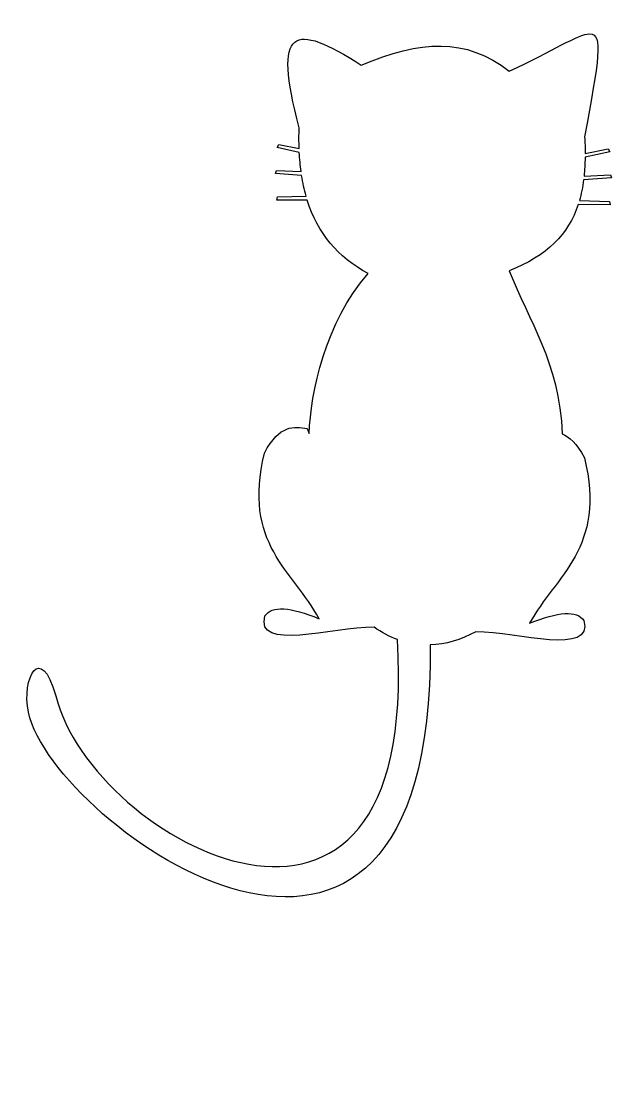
# Model space of a CAD drawing. Header units: centimetres. Extents: x -7.8 to 8.3, y -17.5 to 11.8.
import ezdxf

# ---------------------------------------------------------------- set-up
doc = ezdxf.new("R2010")
doc.units = ezdxf.units.CM
doc.header["$MEASUREMENT"] = 0
doc.layers.add('Layer 1', color=7, linetype='Continuous')

msp = doc.modelspace()

# ---------------------------------------------------------------- linework, layer by layer
at = {"layer": 'Layer 1'}
msp.add_open_spline([(7.65518, 11.42822), (7.3381, 11.43173), (6.66217, 10.95902), (5.46547, 10.41465), (5.46547, 10.41465), (4.26404, 11.33863), (3.05083, 11.25898), (1.43321, 10.57508), (1.43321, 10.57508), (-0.42899, 11.76626), (-0.98333, 11.6217), (-0.26179, 8.87096), (-0.26179, 8.87096), (-0.2678, 8.67567), (-0.26776, 8.48791), (-0.26126, 8.30757), (-0.26126, 8.30757), (-0.26126, 8.30757), (-0.81499, 8.41435), (-0.81499, 8.41435), (-0.81499, 8.41435), (-0.81499, 8.41435), (-0.85738, 8.33172), (-0.85738, 8.33172), (-0.85738, 8.33172), (-0.85738, 8.33172), (-0.25643, 8.20241), (-0.25643, 8.20241), (-0.25643, 8.20241), (-0.24726, 8.02108), (-0.23155, 7.84739), (-0.20921, 7.68087), (-0.20921, 7.68087), (-0.20921, 7.68087), (-0.87776, 7.71199), (-0.87776, 7.71199), (-0.87776, 7.71199), (-0.87776, 7.71199), (-0.90781, 7.62399), (-0.90781, 7.62399), (-0.90781, 7.62399), (-0.90781, 7.62399), (-0.19418, 7.57516), (-0.19418, 7.57516), (-0.19418, 7.57516), (-0.16367, 7.37705), (-0.12294, 7.18943), (-0.07292, 7.01177), (-0.07292, 7.01177), (-0.07292, 7.01177), (-0.84825, 6.98762), (-0.84825, 6.98762), (-0.84825, 6.98762), (-0.84825, 6.98762), (-0.87186, 6.89694), (-0.87186, 6.89694), (-0.87186, 6.89694), (-0.87186, 6.89694), (-0.0418, 6.90499), (-0.0418, 6.90499), (-0.0418, 6.90499), (0.2401, 5.99846), (0.78966, 5.35891), (1.61779, 4.90147), (1.61779, 4.90147), (0.45197, 3.59838), (0.04866, 1.62704), (0.01347, 0.54727), (0.01347, 0.54727), (0.01347, 0.54727), (-0.03858, 0.68409), (-0.03858, 0.68409), (-0.03858, 0.68409), (-0.40942, 0.73354), (-0.77798, 0.81197), (-1.20936, 0.015), (-1.20936, 0.015), (-1.80672, -2.45846), (-0.43247, -3.18425), (0.28336, -4.49373), (0.28336, -4.49373), (-0.49293, -4.17692), (-1.00596, -4.13148), (-1.1938, -4.42022), (-1.1938, -4.42022), (-1.46718, -5.39104), (0.62346, -4.73423), (1.77929, -4.72123), (1.77929, -4.72123), (1.98268, -4.8696), (2.19618, -4.98384), (2.41619, -5.06409), (2.41619, -5.06409), (3.04136, -15.33051), (-5.9086, -10.59416), (-6.89264, -6.5949), (-6.89264, -6.5949), (-7.30579, -5.11591), (-7.82825, -6.11304), (-7.63953, -7.04293), (-7.63953, -7.04293), (-6.92731, -10.17493), (3.38088, -17.4766), (3.31063, -5.20789), (3.31063, -5.20789), (3.7293, -5.19472), (4.15109, -5.07293), (4.55116, -4.84732), (4.55116, -4.84732), (5.71258, -4.87067), (7.76638, -5.50797), (7.49528, -4.54523), (7.49528, -4.54523), (7.30745, -4.25649), (6.79441, -4.30247), (6.01813, -4.61928), (6.01813, -4.61928), (6.73396, -3.30979), (8.10874, -2.58401), (7.51138, -0.11055), (7.51138, -0.11055), (7.29852, 0.28271), (7.10058, 0.46242), (6.91043, 0.53815), (6.91043, 0.53815), (6.81629, 2.50753), (6.00151, 3.60235), (5.46225, 4.97606), (5.46225, 4.97606), (6.4981, 5.38961), (7.07612, 5.9685), (7.34397, 6.78642), (7.34397, 6.78642), (7.34397, 6.78642), (8.21535, 6.77784), (8.21535, 6.77784), (8.21535, 6.77784), (8.21535, 6.77784), (8.19174, 6.86798), (8.19174, 6.86798), (8.19174, 6.86798), (8.19174, 6.86798), (7.3767, 6.8932), (7.3767, 6.8932), (7.3767, 6.8932), (7.42728, 7.06887), (7.46467, 7.25523), (7.48991, 7.45283), (7.48991, 7.45283), (7.48991, 7.45283), (8.25129, 7.50488), (8.25129, 7.50488), (8.25129, 7.50488), (8.25129, 7.50488), (8.22124, 7.59288), (8.22124, 7.59288), (8.22124, 7.59288), (8.22124, 7.59288), (7.50225, 7.55908), (7.50225, 7.55908), (7.50225, 7.55908), (7.51918, 7.72129), (7.5288, 7.89093), (7.53123, 8.06828), (7.53123, 8.06828), (7.53123, 8.06828), (8.20086, 8.21262), (8.20086, 8.21262), (8.20086, 8.21262), (8.20086, 8.21262), (8.15794, 8.29525), (8.15794, 8.29525), (8.15794, 8.29525), (8.15794, 8.29525), (7.53177, 8.17452), (7.53177, 8.17452), (7.53177, 8.17452), (7.53156, 8.31898), (7.52689, 8.46842), (7.51836, 8.62309), (7.51836, 8.62309), (7.8977, 10.72615), (8.03786, 11.424), (7.65518, 11.42824), (7.65518, 11.42824), (7.65518, 11.42824), (7.65518, 11.42822), (7.65518, 11.42822)], degree=3, knots=[0, 0, 0, 0, 0.02083333, 0.02083333, 0.02083333, 0.02083333, 0.04166667, 0.04166667, 0.04166667, 0.04166667, 0.0625, 0.0625, 0.0625, 0.0625, 0.08333333, 0.08333333, 0.08333333, 0.08333333, 0.10416667, 0.10416667, 0.10416667, 0.10416667, 0.125, 0.125, 0.125, 0.125, 0.14583333, 0.14583333, 0.14583333, 0.14583333, 0.16666667, 0.16666667, 0.16666667, 0.16666667, 0.1875, 0.1875, 0.1875, 0.1875, 0.20833333, 0.20833333, 0.20833333, 0.20833333, 0.22916667, 0.22916667, 0.22916667, 0.22916667, 0.25, 0.25, 0.25, 0.25, 0.27083333, 0.27083333, 0.27083333, 0.27083333, 0.29166667, 0.29166667, 0.29166667, 0.29166667, 0.3125, 0.3125, 0.3125, 0.3125, 0.33333333, 0.33333333, 0.33333333, 0.33333333, 0.35416667, 0.35416667, 0.35416667, 0.35416667, 0.375, 0.375, 0.375, 0.375, 0.39583333, 0.39583333, 0.39583333, 0.39583333, 0.41666667, 0.41666667, 0.41666667, 0.41666667, 0.4375, 0.4375, 0.4375, 0.4375, 0.45833333, 0.45833333, 0.45833333, 0.45833333, 0.47916667, 0.47916667, 0.47916667, 0.47916667, 0.5, 0.5, 0.5, 0.5, 0.52083333, 0.52083333, 0.52083333, 0.52083333, 0.54166667, 0.54166667, 0.54166667, 0.54166667, 0.5625, 0.5625, 0.5625, 0.5625, 0.58333333, 0.58333333, 0.58333333, 0.58333333, 0.60416667, 0.60416667, 0.60416667, 0.60416667, 0.625, 0.625, 0.625, 0.625, 0.64583333, 0.64583333, 0.64583333, 0.64583333, 0.66666667, 0.66666667, 0.66666667, 0.66666667, 0.6875, 0.6875, 0.6875, 0.6875, 0.70833333, 0.70833333, 0.70833333, 0.70833333, 0.72916667, 0.72916667, 0.72916667, 0.72916667, 0.75, 0.75, 0.75, 0.75, 0.77083333, 0.77083333, 0.77083333, 0.77083333, 0.79166667, 0.79166667, 0.79166667, 0.79166667, 0.8125, 0.8125, 0.8125, 0.8125, 0.83333333, 0.83333333, 0.83333333, 0.83333333, 0.85416667, 0.85416667, 0.85416667, 0.85416667, 0.875, 0.875, 0.875, 0.875, 0.89583333, 0.89583333, 0.89583333, 0.89583333, 0.91666667, 0.91666667, 0.91666667, 0.91666667, 0.9375, 0.9375, 0.9375, 0.9375, 0.95833333, 0.95833333, 0.95833333, 0.95833333, 1, 1, 1, 1], dxfattribs=at)

doc.saveas('drawing.dxf')
